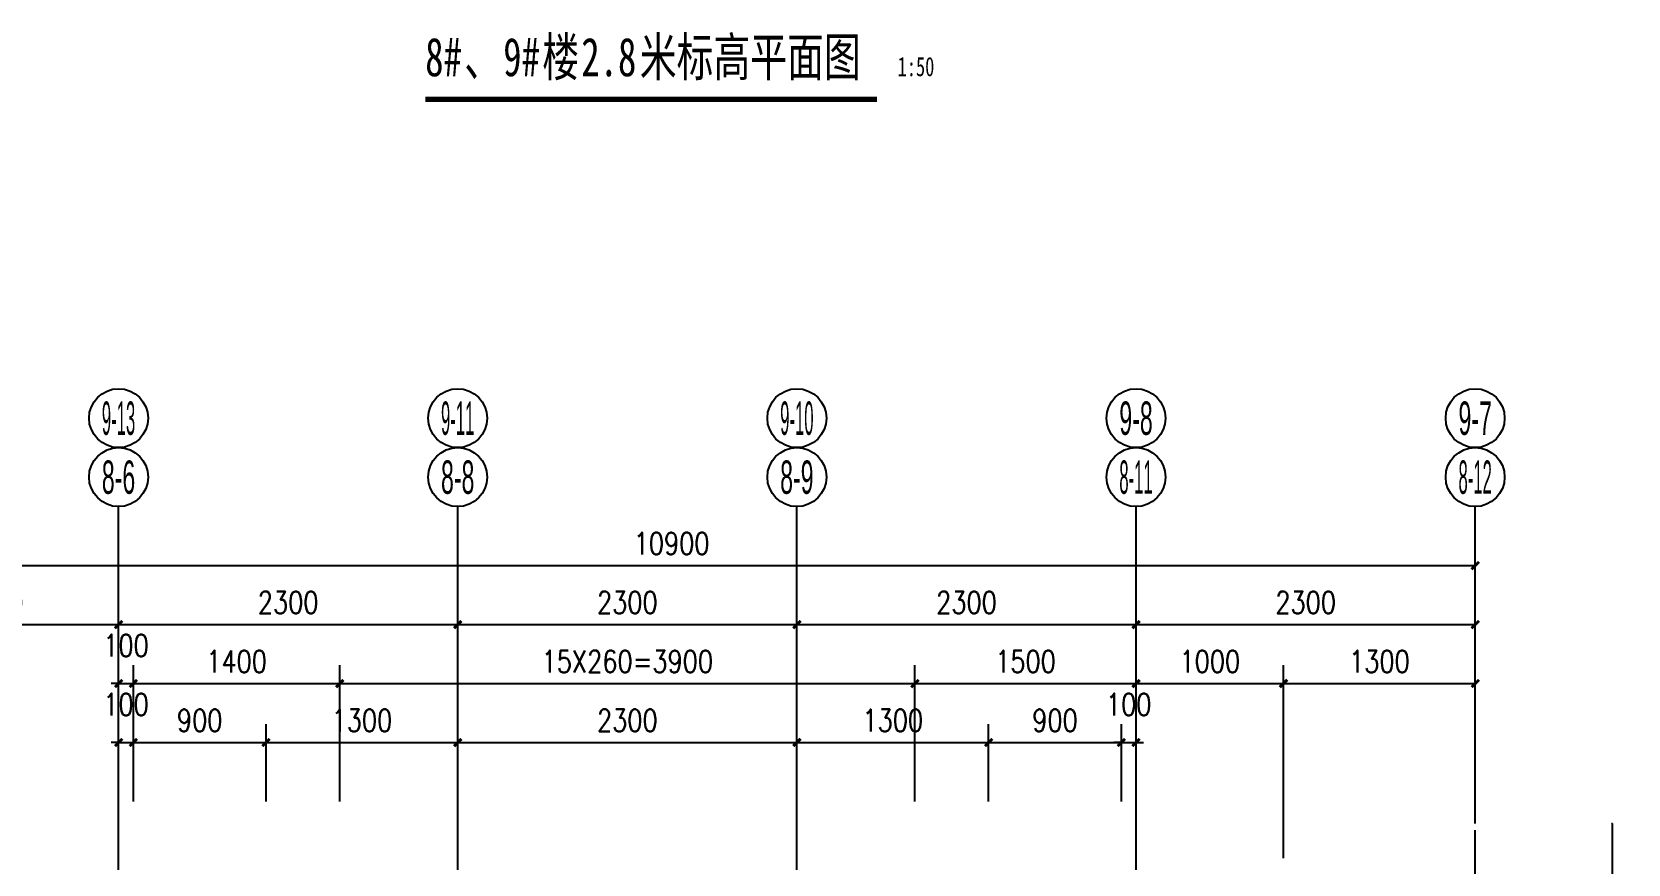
# Model space of a CAD drawing. Extents: x 718358 to 1668613, y -348838 to -159582.
# Drawn here: x 809348 to 820172, y -251430 to -245784 of the extents above; entities that cross this region are included whole.
import ezdxf
from ezdxf.enums import TextEntityAlignment as Align

# ---------------------------------------------------------------- set-up
doc = ezdxf.new("R2010")
doc.units = 0
doc.header["$LTSCALE"] = 1000
doc.linetypes.add('DASH', pattern=[0.35, 0.25, -0.1])
doc.linetypes.add('DOTE', pattern=[2.42, 2, -0.2, 0.02, -0.2])
for name, color, linetype in [('建-可见线', 7, 'Continuous'), ('建-尺寸', 73, 'Continuous'), ('建-符号', 3, 'Continuous'), ('建-符号说明', 7, 'Continuous'), ('建-轴标', 3, 'Continuous'), ('建-轴网', 14, 'DOTE')]:
    doc.layers.add(name, color=color, linetype=linetype)
doc.styles.add('_TCH_AXIS', font='gt宽度调整.shx', dxfattribs={"bigfont": 'gt国标汉字.shx'})
doc.styles.add('DIM_FONT', font='SIMPLEX.shx', dxfattribs={"width": 0.8, "bigfont": 'GBCBIG.shx'})
doc.styles.add('黑体字', font='simhei.ttf', dxfattribs={"width": 0.7})
doc.dimstyles.new('DIMN50', dxfattribs={"dimscale": 0.5, "dimtxt": 300, "dimasz": 100, "dimexe": 250, "dimexo": 300, "dimgap": 150, "dimtad": 1, "dimdec": 0, "dimzin": 0, "dimdsep": 46, "dimtxsty": 'DIM_FONT', "dimblk": 'ARCHTICK', "dimcen": 0.09, "dimdle": 1, "dimclrt": 7, "dimazin": 2, "dimtfac": 1, "dimtdec": 0, "dimtix": 1, "dimtmove": 2, "dimatfit": 3, "dimldrblk": 'ARCHTICK', "dimfxl": 1, "dimtolj": 1, "dimtzin": 0, "dimarcsym": 0})

# ---------------------------------------------------------------- blocks, each defined once
blk = doc.blocks.new('_ArchTick')
at = {"color": 0, "linetype": 'ByBlock', "const_width": 0.4}
blk.add_lwpolyline([(-0.5, -0.5), (0.5, 0.5)], dxfattribs=at)
blk = doc.blocks.new('*D1206')
at = {"layer": 'Defpoints', "color": 0, "transparency": 16777216}
for p in [(819136, -249405), (808236, -251155), (819136, -251155)]:
    blk.add_point(p, dxfattribs=at)
at = {"layer": '建-尺寸', "color": 0, "lineweight": -2, "transparency": 16777216}
for p, q in [((808236, -251005), (808236, -249280)), ((819136, -251005), (819136, -249280)), ((808235, -249405), (819136, -249405))]:
    blk.add_line(p, q, dxfattribs=at)
at = {"layer": '建-尺寸', "color": 0, "lineweight": -2, "transparency": 16777216, "xscale": 50, "yscale": 50, "zscale": 50, "rotation": 180}
blk.add_blockref('_ArchTick', (808236, -249405), dxfattribs=at)
at = {"layer": '建-尺寸', "color": 0, "lineweight": -2, "transparency": 16777216, "xscale": 50, "yscale": 50, "zscale": 50}
blk.add_blockref('_ArchTick', (819136, -249405), dxfattribs=at)
at = {"layer": '建-尺寸', "color": 7, "transparency": 16777216, "insert": (813686, -249255), "char_height": 150, "attachment_point": 5, "style": 'DIM_FONT'}
blk.add_mtext('\\A1;10900', dxfattribs=at)
blk = doc.blocks.new('*D1207')
at = {"layer": 'Defpoints', "color": 0, "transparency": 16777216}
for p in [(819136, -249805), (816836, -251155), (819136, -251155)]:
    blk.add_point(p, dxfattribs=at)
at = {"layer": '建-尺寸', "color": 0, "lineweight": -2, "transparency": 16777216}
for p, q in [((816836, -251005), (816836, -249680)), ((819136, -251005), (819136, -249680)), ((816835, -249805), (819136, -249805))]:
    blk.add_line(p, q, dxfattribs=at)
at = {"layer": '建-尺寸', "color": 0, "lineweight": -2, "transparency": 16777216, "xscale": 50, "yscale": 50, "zscale": 50, "rotation": 180}
blk.add_blockref('_ArchTick', (816836, -249805), dxfattribs=at)
at = {"layer": '建-尺寸', "color": 0, "lineweight": -2, "transparency": 16777216, "xscale": 50, "yscale": 50, "zscale": 50}
blk.add_blockref('_ArchTick', (819136, -249805), dxfattribs=at)
at = {"layer": '建-尺寸', "color": 7, "transparency": 16777216, "insert": (817986, -249655), "char_height": 150, "attachment_point": 5, "style": 'DIM_FONT'}
blk.add_mtext('\\A1;2300', dxfattribs=at)
blk = doc.blocks.new('*D1208')
at = {"layer": 'Defpoints', "color": 0, "transparency": 16777216}
for p in [(816836, -249805), (814536, -251155), (816836, -251155)]:
    blk.add_point(p, dxfattribs=at)
at = {"layer": '建-尺寸', "color": 0, "lineweight": -2, "transparency": 16777216}
for p, q in [((814536, -251005), (814536, -249680)), ((816836, -251005), (816836, -249680)), ((814535, -249805), (816836, -249805))]:
    blk.add_line(p, q, dxfattribs=at)
at = {"layer": '建-尺寸', "color": 0, "lineweight": -2, "transparency": 16777216, "xscale": 50, "yscale": 50, "zscale": 50, "rotation": 180}
blk.add_blockref('_ArchTick', (814536, -249805), dxfattribs=at)
at = {"layer": '建-尺寸', "color": 0, "lineweight": -2, "transparency": 16777216, "xscale": 50, "yscale": 50, "zscale": 50}
blk.add_blockref('_ArchTick', (816836, -249805), dxfattribs=at)
at = {"layer": '建-尺寸', "color": 7, "transparency": 16777216, "insert": (815686, -249655), "char_height": 150, "attachment_point": 5, "style": 'DIM_FONT'}
blk.add_mtext('\\A1;2300', dxfattribs=at)
blk = doc.blocks.new('*D1209')
at = {"layer": 'Defpoints', "color": 0, "transparency": 16777216}
for p in [(814536, -249805), (812236, -251155), (814536, -251155)]:
    blk.add_point(p, dxfattribs=at)
at = {"layer": '建-尺寸', "color": 0, "lineweight": -2, "transparency": 16777216}
for p, q in [((812236, -251005), (812236, -249680)), ((814536, -251005), (814536, -249680)), ((812235, -249805), (814536, -249805))]:
    blk.add_line(p, q, dxfattribs=at)
at = {"layer": '建-尺寸', "color": 0, "lineweight": -2, "transparency": 16777216, "xscale": 50, "yscale": 50, "zscale": 50, "rotation": 180}
blk.add_blockref('_ArchTick', (812236, -249805), dxfattribs=at)
at = {"layer": '建-尺寸', "color": 0, "lineweight": -2, "transparency": 16777216, "xscale": 50, "yscale": 50, "zscale": 50}
blk.add_blockref('_ArchTick', (814536, -249805), dxfattribs=at)
at = {"layer": '建-尺寸', "color": 7, "transparency": 16777216, "insert": (813386, -249655), "char_height": 150, "attachment_point": 5, "style": 'DIM_FONT'}
blk.add_mtext('\\A1;2300', dxfattribs=at)
blk = doc.blocks.new('*D1210')
at = {"layer": 'Defpoints', "color": 0, "transparency": 16777216}
for p in [(812236, -249805), (809936, -251155), (812236, -251155)]:
    blk.add_point(p, dxfattribs=at)
at = {"layer": '建-尺寸', "color": 0, "lineweight": -2, "transparency": 16777216}
for p, q in [((809936, -251005), (809936, -249680)), ((812236, -251005), (812236, -249680)), ((809935, -249805), (812236, -249805))]:
    blk.add_line(p, q, dxfattribs=at)
at = {"layer": '建-尺寸', "color": 0, "lineweight": -2, "transparency": 16777216, "xscale": 50, "yscale": 50, "zscale": 50, "rotation": 180}
blk.add_blockref('_ArchTick', (809936, -249805), dxfattribs=at)
at = {"layer": '建-尺寸', "color": 0, "lineweight": -2, "transparency": 16777216, "xscale": 50, "yscale": 50, "zscale": 50}
blk.add_blockref('_ArchTick', (812236, -249805), dxfattribs=at)
at = {"layer": '建-尺寸', "color": 7, "transparency": 16777216, "insert": (811086, -249655), "char_height": 150, "attachment_point": 5, "style": 'DIM_FONT'}
blk.add_mtext('\\A1;2300', dxfattribs=at)
blk = doc.blocks.new('*D1211')
at = {"layer": 'Defpoints', "color": 0, "transparency": 16777216}
for p in [(809936, -249805), (808236, -251155), (809936, -251155)]:
    blk.add_point(p, dxfattribs=at)
at = {"layer": '建-尺寸', "color": 0, "lineweight": -2, "transparency": 16777216}
for p, q in [((808236, -251005), (808236, -249680)), ((809936, -251005), (809936, -249680)), ((808235, -249805), (809936, -249805))]:
    blk.add_line(p, q, dxfattribs=at)
at = {"layer": '建-尺寸', "color": 0, "lineweight": -2, "transparency": 16777216, "xscale": 50, "yscale": 50, "zscale": 50, "rotation": 180}
blk.add_blockref('_ArchTick', (808236, -249805), dxfattribs=at)
at = {"layer": '建-尺寸', "color": 0, "lineweight": -2, "transparency": 16777216, "xscale": 50, "yscale": 50, "zscale": 50}
blk.add_blockref('_ArchTick', (809936, -249805), dxfattribs=at)
at = {"layer": '建-尺寸', "color": 7, "transparency": 16777216, "insert": (809086, -249655), "char_height": 150, "attachment_point": 5, "style": 'DIM_FONT'}
blk.add_mtext('\\A1;1700', dxfattribs=at)
blk = doc.blocks.new('*D1212')
at = {"layer": 'Defpoints', "color": 0, "transparency": 16777216}
for p in [(819136, -250205), (817836, -251155), (819136, -251155)]:
    blk.add_point(p, dxfattribs=at)
at = {"layer": '建-尺寸', "color": 0, "lineweight": -2, "transparency": 16777216}
for p, q in [((817836, -251005), (817836, -250080)), ((819136, -251005), (819136, -250080)), ((817835, -250205), (819136, -250205))]:
    blk.add_line(p, q, dxfattribs=at)
at = {"layer": '建-尺寸', "color": 0, "lineweight": -2, "transparency": 16777216, "xscale": 50, "yscale": 50, "zscale": 50, "rotation": 180}
blk.add_blockref('_ArchTick', (817836, -250205), dxfattribs=at)
at = {"layer": '建-尺寸', "color": 0, "lineweight": -2, "transparency": 16777216, "xscale": 50, "yscale": 50, "zscale": 50}
blk.add_blockref('_ArchTick', (819136, -250205), dxfattribs=at)
at = {"layer": '建-尺寸', "color": 7, "transparency": 16777216, "insert": (818486, -250055), "char_height": 150, "attachment_point": 5, "style": 'DIM_FONT'}
blk.add_mtext('\\A1;1300', dxfattribs=at)
blk = doc.blocks.new('*D1213')
at = {"layer": 'Defpoints', "color": 0, "transparency": 16777216}
for p in [(817836, -250205), (816836, -251155), (817836, -251155)]:
    blk.add_point(p, dxfattribs=at)
at = {"layer": '建-尺寸', "color": 0, "lineweight": -2, "transparency": 16777216}
for p, q in [((816836, -251005), (816836, -250080)), ((817836, -251005), (817836, -250080)), ((816835, -250205), (817836, -250205))]:
    blk.add_line(p, q, dxfattribs=at)
at = {"layer": '建-尺寸', "color": 0, "lineweight": -2, "transparency": 16777216, "xscale": 50, "yscale": 50, "zscale": 50, "rotation": 180}
blk.add_blockref('_ArchTick', (816836, -250205), dxfattribs=at)
at = {"layer": '建-尺寸', "color": 0, "lineweight": -2, "transparency": 16777216, "xscale": 50, "yscale": 50, "zscale": 50}
blk.add_blockref('_ArchTick', (817836, -250205), dxfattribs=at)
at = {"layer": '建-尺寸', "color": 7, "transparency": 16777216, "insert": (817336, -250055), "char_height": 150, "attachment_point": 5, "style": 'DIM_FONT'}
blk.add_mtext('\\A1;1000', dxfattribs=at)
blk = doc.blocks.new('*D1214')
at = {"layer": 'Defpoints', "color": 0, "transparency": 16777216}
for p in [(816836, -250205), (815336, -251155), (816836, -251155)]:
    blk.add_point(p, dxfattribs=at)
at = {"layer": '建-尺寸', "color": 0, "lineweight": -2, "transparency": 16777216}
for p, q in [((815336, -251005), (815336, -250080)), ((816836, -251005), (816836, -250080)), ((815335, -250205), (816836, -250205))]:
    blk.add_line(p, q, dxfattribs=at)
at = {"layer": '建-尺寸', "color": 0, "lineweight": -2, "transparency": 16777216, "xscale": 50, "yscale": 50, "zscale": 50, "rotation": 180}
blk.add_blockref('_ArchTick', (815336, -250205), dxfattribs=at)
at = {"layer": '建-尺寸', "color": 0, "lineweight": -2, "transparency": 16777216, "xscale": 50, "yscale": 50, "zscale": 50}
blk.add_blockref('_ArchTick', (816836, -250205), dxfattribs=at)
at = {"layer": '建-尺寸', "color": 7, "transparency": 16777216, "insert": (816086, -250055), "char_height": 150, "attachment_point": 5, "style": 'DIM_FONT'}
blk.add_mtext('\\A1;1500', dxfattribs=at)
blk = doc.blocks.new('*D1215')
at = {"layer": 'Defpoints', "color": 0, "transparency": 16777216}
for p in [(815336, -250205), (811436, -251155), (815336, -251155)]:
    blk.add_point(p, dxfattribs=at)
at = {"layer": '建-尺寸', "color": 0, "lineweight": -2, "transparency": 16777216}
for p, q in [((811436, -251005), (811436, -250080)), ((815336, -251005), (815336, -250080)), ((811435, -250205), (815336, -250205))]:
    blk.add_line(p, q, dxfattribs=at)
at = {"layer": '建-尺寸', "color": 0, "lineweight": -2, "transparency": 16777216, "xscale": 50, "yscale": 50, "zscale": 50, "rotation": 180}
blk.add_blockref('_ArchTick', (811436, -250205), dxfattribs=at)
at = {"layer": '建-尺寸', "color": 0, "lineweight": -2, "transparency": 16777216, "xscale": 50, "yscale": 50, "zscale": 50}
blk.add_blockref('_ArchTick', (815336, -250205), dxfattribs=at)
at = {"layer": '建-尺寸', "color": 7, "transparency": 16777216, "insert": (813386, -250055), "char_height": 150, "attachment_point": 5, "style": 'DIM_FONT'}
blk.add_mtext('\\A1;15X260=3900', dxfattribs=at)
blk = doc.blocks.new('*D1216')
at = {"layer": 'Defpoints', "color": 0, "transparency": 16777216}
for p in [(811436, -250205), (810036, -251155), (811436, -251155)]:
    blk.add_point(p, dxfattribs=at)
at = {"layer": '建-尺寸', "color": 0, "lineweight": -2, "transparency": 16777216}
for p, q in [((810036, -251005), (810036, -250080)), ((811436, -251005), (811436, -250080)), ((810035, -250205), (811436, -250205))]:
    blk.add_line(p, q, dxfattribs=at)
at = {"layer": '建-尺寸', "color": 0, "lineweight": -2, "transparency": 16777216, "xscale": 50, "yscale": 50, "zscale": 50, "rotation": 180}
blk.add_blockref('_ArchTick', (810036, -250205), dxfattribs=at)
at = {"layer": '建-尺寸', "color": 0, "lineweight": -2, "transparency": 16777216, "xscale": 50, "yscale": 50, "zscale": 50}
blk.add_blockref('_ArchTick', (811436, -250205), dxfattribs=at)
at = {"layer": '建-尺寸', "color": 7, "transparency": 16777216, "insert": (810736, -250055), "char_height": 150, "attachment_point": 5, "style": 'DIM_FONT'}
blk.add_mtext('\\A1;1400', dxfattribs=at)
blk = doc.blocks.new('*D1217')
at = {"layer": 'Defpoints', "color": 0, "transparency": 16777216}
for p in [(810036, -250205), (809936, -251155), (810036, -251155)]:
    blk.add_point(p, dxfattribs=at)
at = {"layer": '建-尺寸', "color": 0, "lineweight": -2, "transparency": 16777216}
for p, q in [((809936, -251005), (809936, -250080)), ((810036, -251005), (810036, -250080)), ((809936, -250205), (809886, -250205)), ((809936, -250205), (810036, -250205)), ((810036, -250205), (810086, -250205))]:
    blk.add_line(p, q, dxfattribs=at)
at = {"layer": '建-尺寸', "color": 0, "lineweight": -2, "transparency": 16777216, "xscale": 50, "yscale": 50, "zscale": 50}
blk.add_blockref('_ArchTick', (809936, -250205), dxfattribs=at)
at = {"layer": '建-尺寸', "color": 0, "lineweight": -2, "transparency": 16777216, "xscale": 50, "yscale": 50, "zscale": 50, "rotation": 180}
blk.add_blockref('_ArchTick', (810036, -250205), dxfattribs=at)
at = {"layer": '建-尺寸', "color": 7, "transparency": 16777216, "insert": (809986, -249947), "char_height": 150, "attachment_point": 5, "style": 'DIM_FONT'}
blk.add_mtext('\\A1;100', dxfattribs=at)
blk = doc.blocks.new('*D1218')
at = {"layer": 'Defpoints', "color": 0, "transparency": 16777216}
for p in [(816836, -250605), (816736, -251155), (816836, -251155)]:
    blk.add_point(p, dxfattribs=at)
at = {"layer": '建-尺寸', "color": 0, "lineweight": -2, "transparency": 16777216}
for p, q in [((816736, -251005), (816736, -250480)), ((816836, -251005), (816836, -250480)), ((816736, -250605), (816686, -250605)), ((816736, -250605), (816836, -250605)), ((816836, -250605), (816886, -250605))]:
    blk.add_line(p, q, dxfattribs=at)
at = {"layer": '建-尺寸', "color": 0, "lineweight": -2, "transparency": 16777216, "xscale": 50, "yscale": 50, "zscale": 50}
blk.add_blockref('_ArchTick', (816736, -250605), dxfattribs=at)
at = {"layer": '建-尺寸', "color": 0, "lineweight": -2, "transparency": 16777216, "xscale": 50, "yscale": 50, "zscale": 50, "rotation": 180}
blk.add_blockref('_ArchTick', (816836, -250605), dxfattribs=at)
at = {"layer": '建-尺寸', "color": 7, "transparency": 16777216, "insert": (816786, -250347), "char_height": 150, "attachment_point": 5, "style": 'DIM_FONT'}
blk.add_mtext('\\A1;100', dxfattribs=at)
blk = doc.blocks.new('*D1219')
at = {"layer": 'Defpoints', "color": 0, "transparency": 16777216}
for p in [(816736, -250605), (815836, -251155), (816736, -251155)]:
    blk.add_point(p, dxfattribs=at)
at = {"layer": '建-尺寸', "color": 0, "lineweight": -2, "transparency": 16777216}
for p, q in [((815836, -251005), (815836, -250480)), ((816736, -251005), (816736, -250480)), ((815835, -250605), (816736, -250605))]:
    blk.add_line(p, q, dxfattribs=at)
at = {"layer": '建-尺寸', "color": 0, "lineweight": -2, "transparency": 16777216, "xscale": 50, "yscale": 50, "zscale": 50, "rotation": 180}
blk.add_blockref('_ArchTick', (815836, -250605), dxfattribs=at)
at = {"layer": '建-尺寸', "color": 0, "lineweight": -2, "transparency": 16777216, "xscale": 50, "yscale": 50, "zscale": 50}
blk.add_blockref('_ArchTick', (816736, -250605), dxfattribs=at)
at = {"layer": '建-尺寸', "color": 7, "transparency": 16777216, "insert": (816286, -250455), "char_height": 150, "attachment_point": 5, "style": 'DIM_FONT'}
blk.add_mtext('\\A1;900', dxfattribs=at)
blk = doc.blocks.new('*D1220')
at = {"layer": 'Defpoints', "color": 0, "transparency": 16777216}
for p in [(815836, -250605), (814536, -251155), (815836, -251155)]:
    blk.add_point(p, dxfattribs=at)
at = {"layer": '建-尺寸', "color": 0, "lineweight": -2, "transparency": 16777216}
for p, q in [((814536, -251005), (814536, -250480)), ((815836, -251005), (815836, -250480)), ((814535, -250605), (815836, -250605))]:
    blk.add_line(p, q, dxfattribs=at)
at = {"layer": '建-尺寸', "color": 0, "lineweight": -2, "transparency": 16777216, "xscale": 50, "yscale": 50, "zscale": 50, "rotation": 180}
blk.add_blockref('_ArchTick', (814536, -250605), dxfattribs=at)
at = {"layer": '建-尺寸', "color": 0, "lineweight": -2, "transparency": 16777216, "xscale": 50, "yscale": 50, "zscale": 50}
blk.add_blockref('_ArchTick', (815836, -250605), dxfattribs=at)
at = {"layer": '建-尺寸', "color": 7, "transparency": 16777216, "insert": (815186, -250455), "char_height": 150, "attachment_point": 5, "style": 'DIM_FONT'}
blk.add_mtext('\\A1;1300', dxfattribs=at)
blk = doc.blocks.new('*D1221')
at = {"layer": 'Defpoints', "color": 0, "transparency": 16777216}
for p in [(814536, -250605), (812236, -251155), (814536, -251155)]:
    blk.add_point(p, dxfattribs=at)
at = {"layer": '建-尺寸', "color": 0, "lineweight": -2, "transparency": 16777216}
for p, q in [((812236, -251005), (812236, -250480)), ((814536, -251005), (814536, -250480)), ((812235, -250605), (814536, -250605))]:
    blk.add_line(p, q, dxfattribs=at)
at = {"layer": '建-尺寸', "color": 0, "lineweight": -2, "transparency": 16777216, "xscale": 50, "yscale": 50, "zscale": 50, "rotation": 180}
blk.add_blockref('_ArchTick', (812236, -250605), dxfattribs=at)
at = {"layer": '建-尺寸', "color": 0, "lineweight": -2, "transparency": 16777216, "xscale": 50, "yscale": 50, "zscale": 50}
blk.add_blockref('_ArchTick', (814536, -250605), dxfattribs=at)
at = {"layer": '建-尺寸', "color": 7, "transparency": 16777216, "insert": (813386, -250455), "char_height": 150, "attachment_point": 5, "style": 'DIM_FONT'}
blk.add_mtext('\\A1;2300', dxfattribs=at)
blk = doc.blocks.new('*D1222')
at = {"layer": 'Defpoints', "color": 0, "transparency": 16777216}
for p in [(812236, -250605), (810936, -251155), (812236, -251155)]:
    blk.add_point(p, dxfattribs=at)
at = {"layer": '建-尺寸', "color": 0, "lineweight": -2, "transparency": 16777216}
for p, q in [((810936, -251005), (810936, -250480)), ((812236, -251005), (812236, -250480)), ((810935, -250605), (812236, -250605))]:
    blk.add_line(p, q, dxfattribs=at)
at = {"layer": '建-尺寸', "color": 0, "lineweight": -2, "transparency": 16777216, "xscale": 50, "yscale": 50, "zscale": 50, "rotation": 180}
blk.add_blockref('_ArchTick', (810936, -250605), dxfattribs=at)
at = {"layer": '建-尺寸', "color": 0, "lineweight": -2, "transparency": 16777216, "xscale": 50, "yscale": 50, "zscale": 50}
blk.add_blockref('_ArchTick', (812236, -250605), dxfattribs=at)
at = {"layer": '建-尺寸', "color": 7, "transparency": 16777216, "insert": (811586, -250455), "char_height": 150, "attachment_point": 5, "style": 'DIM_FONT'}
blk.add_mtext('\\A1;1300', dxfattribs=at)
blk = doc.blocks.new('*D1223')
at = {"layer": 'Defpoints', "color": 0, "transparency": 16777216}
for p in [(810936, -250605), (810036, -251155), (810936, -251155)]:
    blk.add_point(p, dxfattribs=at)
at = {"layer": '建-尺寸', "color": 0, "lineweight": -2, "transparency": 16777216}
for p, q in [((810036, -251005), (810036, -250480)), ((810936, -251005), (810936, -250480)), ((810035, -250605), (810936, -250605))]:
    blk.add_line(p, q, dxfattribs=at)
at = {"layer": '建-尺寸', "color": 0, "lineweight": -2, "transparency": 16777216, "xscale": 50, "yscale": 50, "zscale": 50, "rotation": 180}
blk.add_blockref('_ArchTick', (810036, -250605), dxfattribs=at)
at = {"layer": '建-尺寸', "color": 0, "lineweight": -2, "transparency": 16777216, "xscale": 50, "yscale": 50, "zscale": 50}
blk.add_blockref('_ArchTick', (810936, -250605), dxfattribs=at)
at = {"layer": '建-尺寸', "color": 7, "transparency": 16777216, "insert": (810486, -250455), "char_height": 150, "attachment_point": 5, "style": 'DIM_FONT'}
blk.add_mtext('\\A1;900', dxfattribs=at)
blk = doc.blocks.new('*D1224')
at = {"layer": 'Defpoints', "color": 0, "transparency": 16777216}
for p in [(810036, -250605), (809936, -251155), (810036, -251155)]:
    blk.add_point(p, dxfattribs=at)
at = {"layer": '建-尺寸', "color": 0, "lineweight": -2, "transparency": 16777216}
for p, q in [((809936, -251005), (809936, -250480)), ((810036, -251005), (810036, -250480)), ((809936, -250605), (809886, -250605)), ((809936, -250605), (810036, -250605)), ((810036, -250605), (810086, -250605))]:
    blk.add_line(p, q, dxfattribs=at)
at = {"layer": '建-尺寸', "color": 0, "lineweight": -2, "transparency": 16777216, "xscale": 50, "yscale": 50, "zscale": 50}
blk.add_blockref('_ArchTick', (809936, -250605), dxfattribs=at)
at = {"layer": '建-尺寸', "color": 0, "lineweight": -2, "transparency": 16777216, "xscale": 50, "yscale": 50, "zscale": 50, "rotation": 180}
blk.add_blockref('_ArchTick', (810036, -250605), dxfattribs=at)
at = {"layer": '建-尺寸', "color": 7, "transparency": 16777216, "insert": (809986, -250347), "char_height": 150, "attachment_point": 5, "style": 'DIM_FONT'}
blk.add_mtext('\\A1;100', dxfattribs=at)

msp = doc.modelspace()

# ---------------------------------------------------------------- linework, layer by layer
at = {"layer": '建-可见线', "linetype": 'DASH'}
msp.add_lwpolyline([(820062.6, -251154.7, -0.0034236), (820067.4, -251159.6)], format="xyb", dxfattribs=at)
at = {"layer": '建-符号', "const_width": 35}
msp.add_lwpolyline([(812015.2, -246241.9), (815078.9, -246241.9)], dxfattribs=at)
at = {"layer": '建-符号'}
msp.add_lwpolyline([(820067.4, -258729.3), (820067.4, -254998.2), (819962.4, -254960), (820172.4, -254923), (820067.4, -254885.7), (820067.4, -251154.7)], dxfattribs=at)
at = {"layer": '建-轴标'}
for p, q in [((809935.5, -251154.7), (809935.5, -249004.7)), ((812235.5, -251154.7), (812235.5, -249004.7)), ((814535.5, -251154.7), (814535.5, -249004.7)), ((816835.5, -251154.7), (816835.5, -249004.7)), ((819135.5, -251154.7), (819135.5, -249004.7))]:
    msp.add_line(p, q, dxfattribs=at)
for centre in [(809935.5, -248404.7), (812235.5, -248404.7), (814535.5, -248404.7), (816835.5, -248404.7), (819135.5, -248404.7), (809935.5, -248804.7), (812235.5, -248804.7), (814535.5, -248804.7), (816835.5, -248804.7), (819135.5, -248804.7)]:
    msp.add_circle(centre, 200, dxfattribs=at)
at = {"layer": '建-轴网'}
for p, q in [((817835.5, -253809.4), (817835.5, -250815.2)), ((809935.6, -258729.3), (809935.6, -251154.7)), ((812235.6, -258729.3), (812235.6, -251154.7)), ((814535.5, -258729.3), (814535.5, -251154.7)), ((816835.6, -258729.3), (816835.6, -251154.7)), ((819135.6, -258039.6), (819135.6, -251154.7))]:
    msp.add_line(p, q, dxfattribs=at)

# ---------------------------------------------------------------- texts
at = {"layer": '建-符号说明', "style": '黑体字', "width": 0.7}
for s, height, p in [('楼', 261.4, (812809.1, -246084.8)), ('米标高平面图', 261.39, (813470.7, -246084.8)), ('8#', 261.39, (812015.2, -246084.8)), ('9#', 261.39, (812544.4, -246084.8)), ('2.8', 261.39, (813073.7, -246084.8)), ('、', 261.4, (812279.8, -246084.8)), ('1:50', 130.7, (815218.9, -246084.8))]:
    msp.add_text(s, height=height, dxfattribs=at).set_placement(p)
at = {"layer": '建-轴标', "style": '_TCH_AXIS'}
for s, width, p, p2 in [('9-13', 0.276316, (809822.4, -248517.9), (810048.7, -248517.9)), ('9-11', 0.313433, (812122.4, -248517.9), (812348.7, -248517.9)), ('9-10', 0.276316, (814422.4, -248517.9), (814648.7, -248517.9)), ('9-8', 0.35, (816722.4, -248517.9), (816948.7, -248517.9)), ('9-7', 0.35, (819022.4, -248517.9), (819248.7, -248517.9)), ('8-6', 0.355932, (809822.4, -248917.9), (810048.7, -248917.9)), ('8-8', 0.35, (812122.4, -248917.9), (812348.7, -248917.9)), ('8-9', 0.355932, (814422.4, -248917.9), (814648.7, -248917.9)), ('8-11', 0.313433, (816722.4, -248917.9), (816948.7, -248917.9)), ('8-12', 0.276316, (819022.4, -248917.9), (819248.7, -248917.9))]:
    msp.add_text(s, height=226.27, dxfattribs=dict(at, width=width)).set_placement(p, p2, align=Align.FIT)

# ---------------------------------------------------------------- dimensions: what is measured, and where the dimension line sits
at = {"layer": '建-尺寸'}
for p1, p2, distance, picture, middle in [((808235.5, -251154.7), (819135.6, -251154.7), 1750, '*D1206', (813685.5, -249254.7)), ((808235.5, -251154.7), (809935.5, -251154.7), 1350, '*D1211', (809085.5, -249654.7)), ((809935.5, -251154.7), (812235.5, -251154.7), 1350, '*D1210', (811085.5, -249654.7)), ((812235.5, -251154.7), (814535.9, -251154.7), 1350, '*D1209', (813385.7, -249654.7)), ((814535.9, -251154.7), (816835.5, -251154.7), 1350, '*D1208', (815685.7, -249654.7)), ((816835.5, -251154.7), (819135.6, -251154.7), 1350, '*D1207', (817985.5, -249654.7)), ((810035.5, -251154.7), (811435.5, -251154.7), 950, '*D1216', (810735.5, -250054.7)), ((815335.5, -251154.7), (816835.6, -251154.7), 950, '*D1214', (816085.6, -250054.7)), ((816835.6, -251154.7), (817835.5, -251154.7), 950, '*D1213', (817335.6, -250054.7)), ((817835.5, -251154.7), (819135.5, -251154.7), 950, '*D1212', (818485.5, -250054.7)), ((810035.5, -251154.7), (810935.5, -251154.7), 550, '*D1223', (810485.5, -250454.7)), ((810935.5, -251154.7), (812235.5, -251154.7), 550, '*D1222', (811585.5, -250454.7)), ((812235.5, -251154.7), (814535.5, -251154.7), 550, '*D1221', (813385.5, -250454.7)), ((814535.5, -251154.7), (815835.5, -251154.7), 550, '*D1220', (815185.5, -250454.7)), ((815835.5, -251154.7), (816735.5, -251154.7), 550, '*D1219', (816285.5, -250454.7))]:
    dim = msp.add_aligned_dim(p1=p1, p2=p2, distance=distance, dimstyle='DIMN50', dxfattribs=at)
    dim.commit()
    dim.dimension.update_dxf_attribs({"geometry": picture, "text_midpoint": middle})
for base, p1, p2, picture, middle in [((810035.5, -250204.7), (809935.5, -251154.7), (810035.5, -251154.7), '*D1217', (809985.5, -249947.2)), ((810035.5, -250604.7), (809935.5, -251154.7), (810035.5, -251154.7), '*D1224', (809985.5, -250347.2)), ((816835.6, -250604.7), (816735.5, -251154.7), (816835.6, -251154.7), '*D1218', (816785.6, -250347.2))]:
    dim = msp.add_linear_dim(base=base, p1=p1, p2=p2, angle=0, dimstyle='DIMN50', dxfattribs=at)
    dim.commit()
    dim.dimension.update_dxf_attribs({"geometry": picture, "text_midpoint": middle, "dimtype": 161})
dim = msp.add_aligned_dim(p1=(811435.5, -251154.7), p2=(815335.5, -251154.7), distance=950, text='15X260=3900', dimstyle='DIMN50', dxfattribs=at)
dim.commit()
dim.dimension.update_dxf_attribs({"geometry": '*D1215', "text_midpoint": (813385.5, -250054.7)})

doc.saveas('drawing.dxf')
